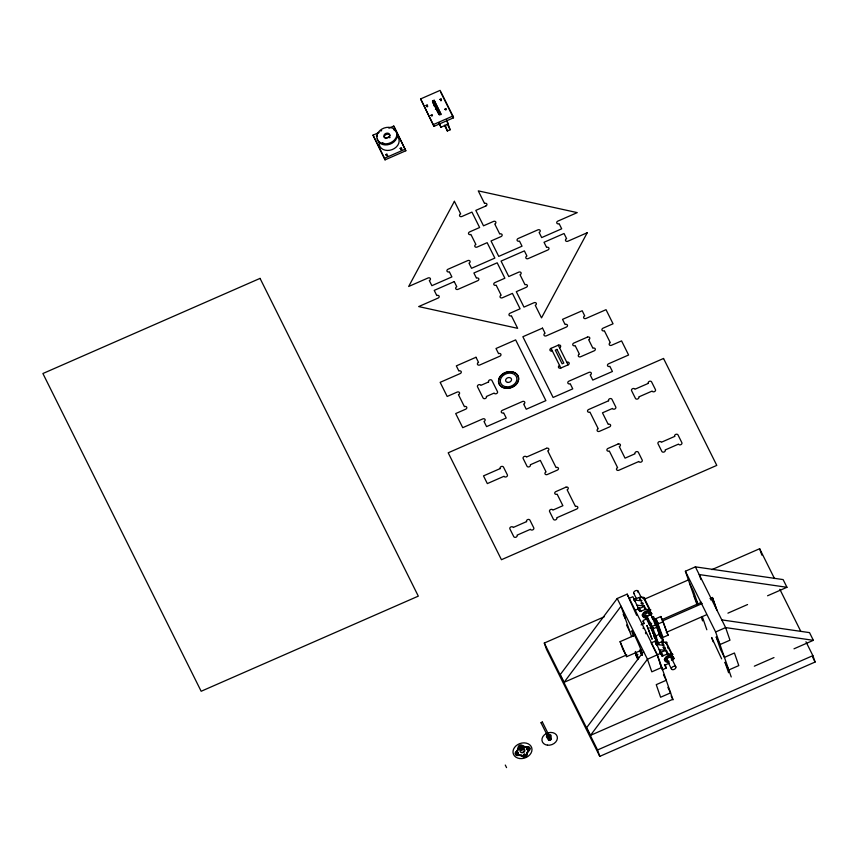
<?xml version="1.0" encoding="UTF-8"?>
<svg xmlns="http://www.w3.org/2000/svg" width="858" height="858" viewBox="0 0 858 858"><rect width="100%" height="100%" fill="white"/><g stroke="black" fill="none" stroke-linecap="round" stroke-linejoin="round"><path stroke-width="1.29" d="M521.46 746.868L520.034 746.374L520.388 747.629M400.815 149.742L401.952 149.292M673.015 699.86L657.432 654.858L627.187 594.133L617.202 598.509L560.231 674.635L564.071 682.325L626.737 654.879M564.071 682.325L621.031 606.209L631.585 636.657M635.285 635.006L620.098 641.655L622.854 649.249L626.662 656.67L641.838 650.021M626.662 656.67L620.098 641.655M643.618 651.533L586.647 727.659L590.476 735.36L672.822 699.291L671.17 695.988M590.476 735.36L647.447 659.234L660.992 653.153L655.029 641.183L651.147 642.878L657.11 654.858L662.279 669.787L666.162 668.082L665.325 664.993L669.337 663.084M672.415 660.478L674.27 658.065L672.651 658.59A4.547 2.81 -26.5 0 1 671.417 659.974M664.146 649.088L665.39 648.841M440.83 100.794L441.42 100.472M426.962 106.832L427.756 106.564M520.356 747.039L519.927 747.779M386.776 155.716L387.762 155.706M646.471 616.891A4.547 2.81 -26.5 0 1 642.706 613.899A4.547 2.81 -26.5 0 1 649.324 610.735L650.836 609.888L645.967 609.33A1.298 0.804 -26.5 0 0 645.237 609.48L639.939 611.529L632.872 596.696L628.989 598.401L636.679 615.358M665.508 643.232L667.02 642.385L662.151 641.838M668.94 661.282A4.547 2.81 -26.5 0 1 664.8 658.504A4.547 2.81 -26.5 0 1 671.482 655.212L672.983 654.364L668.071 653.807A1.298 0.804 -26.5 0 0 667.385 653.957L662.322 656.07L660.37 652.863M420.624 98.917L440.1 90.38L452.874 116.044L453.496 117.814L434.009 126.351L420.624 98.917L434.009 126.351M434.298 106.156L432.507 100.997L434.169 100.268L440.991 113.953L439.328 114.682M388.878 128.207L393.768 126.062L405.823 150.761L385.06 159.856L373.005 135.156L379.107 132.486M435.403 109.352L437.065 108.623L434.169 100.268M433.397 124.571L452.874 116.044M438.62 122.619L440.926 127.252L448.155 124.078M385.06 159.856L384.513 158.258L405.266 149.163M444.455 125.204L447.34 130.984L450.128 129.773L446.686 119.852M552.316 350.922A1.823 1.426 -19.1 0 1 550.021 350.364A1.823 1.426 -19.1 0 1 551.04 348.359L558.268 345.184A1.823 1.426 -19.1 0 1 560.574 345.742A1.823 1.426 -19.1 0 1 559.555 347.758M559.566 365.465A1.823 1.426 -19.1 0 0 558.537 367.471A1.823 1.426 -19.1 0 0 560.842 368.028L568.071 364.864A1.823 1.426 -19.1 0 0 569.101 362.848A1.823 1.426 -19.1 0 0 566.795 362.291M697.243 605.458L685.392 571.235L695.377 566.859L783.118 579.59L786.958 587.29L767.578 595.774M639.971 597.307A1.298 0.804 -26.5 0 0 639.264 597.5L633.998 599.27L634.287 600.16M643.361 598.755C649.27 597.436 633.805 595.109 641.752 600.782A1.298 0.804 -26.5 0 0 641.076 600.847L639.274 597.511M805.973 641.763L812.88 655.641L815.1 662.033L599.774 756.37L546.525 649.452L544.304 643.05L604.257 616.795M644.626 599.109L688.674 579.804M711.925 569.626L759.641 548.723L774.484 578.549M639.682 611.1C634.684 605.298 641.044 610.177 643.532 606.059A1.298 0.804 -26.5 0 1 644.229 605.866M634.952 610.381L638.835 608.676M650.267 626.093L646.696 615.99C648.884 616.87 650.353 612.44 650.772 614.339L656.617 626.158L660.767 638.084M646.964 616.205L650.847 614.5M647.179 618.607L643.243 620.441L644.004 623.605L641.098 624.881M656.477 624.088L654.772 619.165L660.875 616.494L668.114 635.167L662.011 637.837L663.298 640.411L661.625 641.14M653.528 620.752L656.306 619.53L662.698 636.497M654.257 636.99L654.869 638.041L650.225 624.206L651.683 623.573M661.765 619.701L701.565 602.262M710.006 598.562L712.419 597.5L716.988 610.167M658.011 622.951L655.233 624.174L656.37 626.447M662.397 620.977L702.198 603.539M710.639 599.849L713.052 598.787M646.535 615.39L652.08 626.469L655.962 624.763M661.593 636.604L657.325 624.302L663.427 621.621M653.356 627.53C652.005 631.467 649.753 622.672 650.804 625.032M658.15 643.436L653.088 628.817L656.971 627.112M657.325 624.302L658.601 626.866L656.938 627.595L659.92 636.207M654.761 633.279L653.549 633.805L654.107 635.242M654.225 635.499L655.062 637.333L656.027 636.904M666.334 632.357L706.134 614.918M655.062 637.333L655.576 638.223L656.681 637.129M662.129 641.795A1.298 0.804 -26.5 0 0 661.421 641.977L655.93 643.779M727.916 613.159L747.565 604.547M637.934 654.429C633.515 653.506 637.505 657.335 637.977 659.577M660.231 652.402L665.787 650.493A1.298 0.804 -26.5 0 1 666.462 650.385L668.168 653.817M731.22 676.962L715.636 631.971L725.621 627.595L813.363 640.325L809.534 632.625L721.793 619.894M754.321 666.183L773.98 657.571M793.993 648.809L813.363 640.325M599.774 756.37L597.554 749.967L812.88 655.641M377.08 135.21L376.351 136.014L377.048 136.647M644.219 605.909L646.01 609.341M656.735 644.605L663.91 645.259L662.204 641.838M634.577 600.117L641.752 600.782M637.129 605.255L644.315 605.92M661.829 655.576L659.287 649.731L666.462 650.396M786.958 587.29L699.216 574.56L700.954 579.6M542.374 722.05L541.044 722.779L547.029 734.78L547.94 734.813L548.369 734.083L542.395 722.082L541.044 722.779M654.204 622.243L654.793 623.423M548.369 734.083L547.007 734.759M636.872 657.357L637.215 657.947L635.274 652.734M779.836 589.285L800.793 631.359M812.73 657.282L815.1 662.033M695.377 566.859L725.621 627.595L729.986 640.186L720.001 644.562L716.162 636.861L720.602 649.678L724.442 657.378L734.427 653.002L738.792 665.594L728.796 669.969L724.967 662.269L728.603 672.758M685.392 571.235L715.636 631.971M689.757 583.826L693.586 591.527L698.026 604.343L694.197 596.653M440.712 92.16L453.496 117.814M446.761 121.053L447.908 123.37M558.268 345.184L568.071 364.864M447.243 123.981L450.128 129.773M441.033 114.597L434.791 102.048L433.118 102.778L438.803 114.178M436.819 107.915L440.229 114.758M437.065 108.623L435.574 105.631L437.548 111.315M432.507 100.997L439.275 114.79M551.04 348.359L560.842 368.028M666.58 632.089L668.114 635.167M657.217 621.685L657.85 622.972M657.571 623.09L656.938 621.814L657.807 624.334M644.058 597.736L650.021 609.706M654.772 619.165L653.496 616.602L651.833 617.331L652.959 619.605M666.205 642.213L672.168 654.182M649.871 610.488L643.908 598.519A4.547 2.81 -26.5 0 0 642.299 597.962M666.065 642.996L672.029 654.965M649.838 610.746C651.576 616.58 653.592 612.129 650.493 614.114A4.547 2.81 -26.5 0 1 649.978 614.811M671.385 654.021L673.777 658.815M671.406 654.751L672.597 657.153M648.584 609.234L649.324 610.735M667.749 647.726L668.125 648.476M670.731 653.71L671.482 655.212M638.138 591.226L641.044 597.05M648.584 612.204L649.753 614.532M660.199 635.521L663.684 642.524M670.656 656.509L675.879 666.998A2.424 1.501 -26.5 0 1 672.972 669.69A2.424 1.501 -26.5 0 1 672.125 667.224A2.424 1.501 -26.5 0 1 675.879 666.998M643.532 606.059L645.237 609.48M661.421 641.988L663.127 645.409A1.298 0.804 -26.5 0 1 663.835 645.216M665.679 650.536L667.385 653.957M633.697 593.168L636.604 598.991M644.733 615.315L649.377 624.635A2.424 1.501 -26.5 0 0 651.672 625.246M655.759 637.473L659.244 644.465M666.216 658.451L671.439 668.94M654.182 636.539L657.593 643.382M639.328 607.904L641.033 611.325M661.475 652.38L663.18 655.802M642.159 614.907L642.535 615.658M664.307 659.384L664.682 660.134M634.845 601.404L633.708 599.12L634.212 599.989M642.867 621.321L644.004 623.605M664.457 664.66L666.162 668.082M405.823 150.761L393.768 126.062M660.145 664.156L661.797 667.449L651.812 671.825L647.447 659.234L617.202 598.509M663.491 674.774L666.237 680.276L656.252 684.652L660.606 697.243L670.591 692.867L667.856 687.365M623.208 614.392L625.396 618.8M639.768 650.857L641.988 655.308M626.544 625.021L629.836 631.617M635.338 651.447L638.652 658.118M373.005 135.156L384.513 158.258M544.304 643.05L597.554 749.967M505.287 765.057L506.563 767.62M652.08 626.469L653.088 628.817M650.718 624.71L655.469 637.655M656.509 644.808L656.102 643.661L656.359 644.465M654.986 635.156L655.287 635.992L655.019 635.456M638.545 608.719L638.148 607.711L638.706 608.783M656.327 624.152L655.823 623.155L656.188 624.238M655.812 624.302L654.783 622.286L655.448 624.227M664.703 664.811L665.143 665.647L664.596 664.553M659.287 649.731L662.076 656.284M651.908 627.541L650.074 623.648L650.225 624.206M649.903 627.627L650.128 628.281M651.587 628.399L649.731 624.485M759.641 548.723L761.85 555.115M712.419 597.5L716.355 608.88M721.642 658.847L711.647 637.473L713.116 641.741M702.391 616.934L706.831 629.761M701.383 617.395L702.595 620.892M662.848 620.784L666.784 632.153M660.875 616.494L661.722 618.95M656.306 619.53L657.582 623.23M658.601 626.866L663.298 640.411M646.696 615.99L646.503 615.39M650.857 627.777L651.437 629.461M651.63 630.029L652.026 631.145M652.606 632.839L652.799 633.397M655.029 641.183L655.866 643.597M627.187 594.133L628.056 596.653M445.366 125.3L447.34 130.984M439.403 122.866L440.926 127.252M550.289 738.245L549.302 735.403L547.726 736.1L548.702 738.942M547.704 736.829L548.691 739.682M528.571 750.149L528.818 750.857A1.823 1.426 -19.1 0 0 527.917 751.908A5.459 4.29 -19.1 0 1 527.187 753.324A1.823 1.426 -19.1 0 0 526.951 754.525A2.424 1.909 -19.1 0 1 522.543 756.456A1.823 1.426 -19.1 0 0 521.407 755.855A5.459 4.29 -19.1 0 1 519.776 755.469A1.823 1.426 -19.1 0 0 518.339 755.448A2.424 1.909 -19.1 0 1 516.645 752.048L516.398 751.34A1.823 1.426 -19.1 0 0 517.31 750.3A5.459 4.29 -19.1 0 1 518.028 748.873A1.823 1.426 -19.1 0 0 518.275 747.672A2.424 1.909 -19.1 0 1 522.683 745.741A1.823 1.426 -19.1 0 0 523.82 746.342A5.459 4.29 -19.1 0 1 525.45 746.728A1.823 1.426 -19.1 0 0 526.876 746.75A2.424 1.909 -19.1 0 1 528.571 750.149A1.823 1.426 -19.1 0 0 527.67 751.19A5.459 4.29 -19.1 0 1 526.941 752.616A1.823 1.426 -19.1 0 0 526.705 753.817L526.951 754.525M526.876 746.75L527.123 747.457A2.424 1.909 -19.1 0 1 528.818 750.857M527.67 751.19L527.917 751.908M525.45 746.728L525.697 747.436A1.823 1.426 -19.1 0 0 527.123 747.457M526.941 752.616L527.187 753.324M523.82 746.342L524.066 747.05A5.459 4.29 -19.1 0 1 525.697 747.436M522.683 745.741L522.93 746.449A1.823 1.426 -19.1 0 0 524.066 747.05M516.398 751.34A2.424 1.909 -19.1 0 0 518.093 754.74A1.823 1.426 -19.1 0 1 519.53 754.761A5.459 4.29 -19.1 0 0 521.16 755.147A1.823 1.426 -19.1 0 1 522.297 755.748L522.543 756.456M521.16 755.147L521.407 755.855M518.275 747.672L518.522 748.38A1.823 1.426 -19.1 0 1 518.275 749.592A5.459 4.29 -19.1 0 0 517.556 751.007A1.823 1.426 -19.1 0 1 516.645 752.048M518.028 748.873L518.275 749.592M519.53 754.761L519.776 755.469M517.31 750.3L517.556 751.007M518.093 754.74L518.339 755.448M646.449 617.835A4.547 2.81 -26.5 0 1 643.039 614.961A4.547 2.81 -26.5 0 1 648.895 611.464A4.547 2.81 -26.5 0 1 650.718 615.283M645.709 616.334A2.424 1.501 -26.5 0 1 645.119 614.478A2.424 1.501 -26.5 0 1 647.854 612.966A2.424 1.501 -26.5 0 1 649.367 614.307M665.433 642.492A4.547 2.81 -26.5 0 1 666.205 642.996M668.929 662.054A4.547 2.81 -26.5 0 1 665.111 659.255A4.547 2.81 -26.5 0 1 671.364 655.802A4.547 2.81 -26.5 0 1 672.232 660.22M667.964 660.681A2.424 1.501 -26.5 0 1 667.192 658.783A2.424 1.501 -26.5 0 1 670.13 657.271A2.424 1.501 -26.5 0 1 671.31 658.955M649.377 624.635A2.424 1.501 -26.5 0 1 650.707 622.447M634.502 593.843A2.424 1.501 -26.5 0 1 634.041 591.816A2.424 1.501 -26.5 0 1 637.076 590.497A2.424 1.501 -26.5 0 1 637.955 592.331M656.756 638.191A2.424 1.501 -26.5 0 1 655.984 636.293A2.424 1.501 -26.5 0 1 658.933 634.781A2.424 1.501 -26.5 0 1 660.113 636.464M523.798 750.889A1.212 0.955 -19.1 0 1 521.803 752.166M523.852 748.98A2.424 1.909 -19.1 0 1 524.474 751.565A2.424 1.909 -19.1 0 1 521.246 752.552A2.424 1.909 -19.1 0 1 520.42 750.031M521.02 749.399A2.424 1.909 -19.1 0 1 522.844 748.777M526.705 753.817A2.424 1.909 -19.1 0 1 522.297 755.748M518.522 748.38A2.424 1.909 -19.1 0 1 522.93 746.449M549.495 738.288A1.212 0.955 -19.1 0 1 550.975 739.146A1.212 0.955 -19.1 0 1 549.281 740.132A1.212 0.955 -19.1 0 1 548.97 738.588M549.603 737.472A1.716 1.351 -19.1 0 1 551.276 739.038A1.716 1.351 -19.1 0 1 548.68 740.068A1.716 1.351 -19.1 0 1 548.723 737.816M642.996 627.981A13.353 0.837 66.3 0 1 643.339 628.603M645.42 632.732A13.353 0.837 66.3 0 1 645.924 633.783M642.299 655.094A13.353 0.837 66.3 0 1 639.521 650.032M633.483 636.196A13.353 0.837 66.3 0 1 634.545 635.263A13.353 0.837 66.3 0 1 642.503 654.289M393.565 129.515A10.232 8.022 -19.1 0 1 392.095 143.211A10.232 8.022 -19.1 0 1 377.295 138.942M380.877 131.102A10.232 8.022 -19.1 0 1 381.638 130.534M396.879 136.004A10.232 8.022 -19.1 0 1 392.192 149.592A10.232 8.022 -19.1 0 1 379.15 142.836M383.858 143.286A8.473 6.65 -19.1 0 1 382.378 142.771M385.36 138.503A8.473 6.65 -19.1 0 1 389.779 136.958M389.95 137.312A3.035 2.381 -19.1 0 1 389.639 137.784M384.373 137.677A3.035 2.381 -19.1 0 1 386.293 134.47A3.035 2.381 -19.1 0 1 390.004 135.446M385.725 154.762C387.237 157.228 388.106 152.241 385.735 154.687M400.15 148.434C401.673 150.901 402.52 145.924 400.16 148.359M426.061 105.545C427.552 108.022 428.464 103.035 426.083 105.47M430.963 115.38C432.657 117.825 433.226 112.741 430.963 115.38M439.993 99.442C441.656 101.909 442.181 96.857 439.993 99.442M444.894 109.277C446.439 111.755 447.211 106.757 444.905 109.202M516.613 752.959C518.296 755.405 518.886 750.31 516.613 752.959M516.859 753.667C518.479 756.145 519.133 751.072 516.859 753.667M523.519 754.622C525.235 757.056 525.729 752.016 523.519 754.622M523.766 755.33C525.289 757.807 526.136 752.809 523.777 755.255M526.597 748.584C528.313 751.018 528.796 745.999 526.597 748.584M526.844 749.302C528.324 751.78 529.268 746.76 526.855 749.227M646.932 625.525L652.08 639.274L647.018 625.568M454.408 201.319L408.676 286.475L428.045 277.981A1.823 1.426 -19.1 0 1 430.351 278.539A1.823 1.426 -19.1 0 1 429.322 280.555L431.874 285.682L451.887 276.919L449.335 271.782A1.823 1.426 -19.1 0 1 447.029 271.235A1.823 1.426 -19.1 0 1 448.058 269.219L467.717 260.607A1.823 1.426 -19.1 0 1 470.012 261.164A1.823 1.426 -19.1 0 1 468.994 263.17L471.546 268.307L494.851 258.097L487.162 242.675L477.177 247.05A1.823 1.426 -19.1 0 1 474.871 246.493A1.823 1.426 -19.1 0 1 475.9 244.476L470.913 234.459A1.823 1.426 -19.1 0 1 468.607 233.902A1.823 1.426 -19.1 0 1 469.637 231.896L479.622 227.52L471.932 212.098L461.947 216.463A1.823 1.426 -19.1 0 1 459.641 215.916A1.823 1.426 -19.1 0 1 460.671 213.899L454.408 201.319M587.247 232.722L541.516 317.878L535.253 305.298A1.823 1.426 -19.1 0 0 536.271 303.282A1.823 1.426 -19.1 0 0 533.976 302.735L523.981 307.11L516.302 291.677L526.286 287.301A1.823 1.426 -19.1 0 0 527.316 285.296A1.823 1.426 -19.1 0 0 525.01 284.738L520.023 274.721A1.823 1.426 -19.1 0 0 521.042 272.705A1.823 1.426 -19.1 0 0 518.747 272.158L508.762 276.533L501.072 261.1L524.377 250.89L526.93 256.027A1.823 1.426 -19.1 0 0 525.9 258.033A1.823 1.426 -19.1 0 0 528.206 258.59L547.865 249.978A1.823 1.426 -19.1 0 0 548.884 247.973A1.823 1.426 -19.1 0 0 546.589 247.415L544.026 242.278L564.038 233.515L566.602 238.653A1.823 1.426 -19.1 0 0 565.572 240.658A1.823 1.426 -19.1 0 0 567.878 241.216L587.247 232.722M260.049 278.389L42.9 373.52L201.158 691.269L418.307 596.138L260.049 278.389M485.8 206.017L475.815 210.392L483.504 225.815L493.489 221.439A1.823 1.426 -19.1 0 1 495.795 221.997A1.823 1.426 -19.1 0 1 494.766 224.013L499.753 234.03A1.823 1.426 -19.1 0 1 502.059 234.588A1.823 1.426 -19.1 0 1 501.029 236.594L491.044 240.969L498.734 256.392L522.029 246.192L519.476 241.055A1.823 1.426 -19.1 0 1 517.17 240.508A1.823 1.426 -19.1 0 1 518.2 238.492L537.848 229.88A1.823 1.426 -19.1 0 1 540.154 230.437A1.823 1.426 -19.1 0 1 539.124 232.443L541.688 237.58L561.7 228.807L559.137 223.681A1.823 1.426 -19.1 0 1 556.842 223.123A1.823 1.426 -19.1 0 1 557.861 221.117L577.241 212.623L478.26 190.862L484.523 203.453A1.823 1.426 -19.1 0 1 486.829 204A1.823 1.426 -19.1 0 1 485.8 206.017M454.236 281.617L434.223 290.39L436.776 295.517A1.823 1.426 -19.1 0 1 439.082 296.074A1.823 1.426 -19.1 0 1 438.052 298.091L418.683 306.574L517.664 328.335L511.389 315.744A1.823 1.426 -19.1 0 1 509.094 315.197A1.823 1.426 -19.1 0 1 510.113 313.181L520.098 308.805L512.419 293.382L502.434 297.758A1.823 1.426 -19.1 0 1 500.128 297.2A1.823 1.426 -19.1 0 1 501.158 295.195L496.16 285.167A1.823 1.426 -19.1 0 1 493.865 284.62A1.823 1.426 -19.1 0 1 494.884 282.604L504.869 278.228L497.19 262.805L473.884 273.005L476.447 278.142A1.823 1.426 -19.1 0 1 478.753 278.7A1.823 1.426 -19.1 0 1 477.724 280.705L458.065 289.318A1.823 1.426 -19.1 0 1 455.77 288.76A1.823 1.426 -19.1 0 1 456.788 286.754L454.236 281.617M475.986 357.271L456.327 365.883L458.88 371.021A1.823 1.426 -19.1 0 1 461.186 371.568A1.823 1.426 -19.1 0 1 460.156 373.584L440.154 382.346L447.179 396.46L457.164 392.085A1.823 1.426 -19.1 0 1 459.47 392.642A1.823 1.426 -19.1 0 1 458.44 394.659L464.403 406.628A1.823 1.426 -19.1 0 1 466.709 407.185A1.823 1.426 -19.1 0 1 465.68 409.191L455.695 413.567L462.73 427.681L482.743 418.919A1.823 1.426 -19.1 0 1 485.038 419.465A1.823 1.426 -19.1 0 1 484.019 421.482L486.572 426.608L506.231 418.007L503.667 412.87A1.823 1.426 -19.1 0 1 501.372 412.312A1.823 1.426 -19.1 0 1 502.391 410.306L522.404 401.533A1.823 1.426 -19.1 0 1 524.71 402.091A1.823 1.426 -19.1 0 1 523.68 404.107L526.244 409.234L545.892 400.622L515.647 339.897L495.999 348.509L498.552 353.635A1.823 1.426 -19.1 0 1 500.858 354.193A1.823 1.426 -19.1 0 1 499.828 356.209L479.815 364.972A1.823 1.426 -19.1 0 1 477.509 364.414A1.823 1.426 -19.1 0 1 478.539 362.408L475.986 357.271M542.513 328.131L522.865 336.733L553.11 397.469L572.758 388.856L570.205 383.719A1.823 1.426 -19.1 0 1 567.899 383.172A1.823 1.426 -19.1 0 1 568.929 381.156L588.942 372.393A1.823 1.426 -19.1 0 1 591.237 372.94A1.823 1.426 -19.1 0 1 590.218 374.957L592.771 380.083L612.43 371.482L609.866 366.345A1.823 1.426 -19.1 0 1 607.571 365.787A1.823 1.426 -19.1 0 1 608.59 363.781L628.603 355.008L621.578 340.894L611.593 345.27A1.823 1.426 -19.1 0 1 609.287 344.723A1.823 1.426 -19.1 0 1 610.317 342.707L604.354 330.738A1.823 1.426 -19.1 0 1 602.048 330.18A1.823 1.426 -19.1 0 1 603.067 328.164L613.052 323.788L606.027 309.684L586.014 318.447A1.823 1.426 -19.1 0 1 583.708 317.889A1.823 1.426 -19.1 0 1 584.738 315.883L582.185 310.746L562.526 319.358L565.079 324.496A1.823 1.426 -19.1 0 1 567.385 325.043A1.823 1.426 -19.1 0 1 566.366 327.059L546.353 335.821A1.823 1.426 -19.1 0 1 544.047 335.274A1.823 1.426 -19.1 0 1 545.066 333.258L542.513 328.131M556.981 349.399L555.319 350.128L562.129 363.813L563.792 363.084L556.981 349.399M587.376 337.13L573.873 343.039A1.823 1.426 -19.1 0 0 572.844 345.055A1.823 1.426 -19.1 0 0 575.15 345.613L579.407 354.161A1.823 1.426 -19.1 0 0 578.378 356.177A1.823 1.426 -19.1 0 0 580.684 356.735L594.186 350.815A1.823 1.426 -19.1 0 0 595.216 348.798A1.823 1.426 -19.1 0 0 592.91 348.251L588.652 339.693A1.823 1.426 -19.1 0 0 589.682 337.677A1.823 1.426 -19.1 0 0 587.376 337.13M488.61 381.96L480.845 385.36A1.823 1.426 -19.1 0 0 478.539 384.802A1.823 1.426 -19.1 0 0 477.52 386.819L483.054 397.94A1.823 1.426 -19.1 0 0 485.36 398.487A1.823 1.426 -19.1 0 0 486.379 396.482L494.154 393.071A1.823 1.426 -19.1 0 0 496.45 393.629A1.823 1.426 -19.1 0 0 497.479 391.623L491.945 380.502A1.823 1.426 -19.1 0 0 489.639 379.944A1.823 1.426 -19.1 0 0 488.61 381.96M663.534 358.472L448.198 452.799L501.447 559.716L716.784 465.39L663.534 358.472M608.612 400.761L588.642 409.513A1.823 1.426 -19.1 0 0 587.623 411.518A1.823 1.426 -19.1 0 0 589.918 412.076L598.23 428.753A1.823 1.426 -19.1 0 0 597.2 430.77A1.823 1.426 -19.1 0 0 599.506 431.317L609.491 426.941A1.823 1.426 -19.1 0 0 610.521 424.935A1.823 1.426 -19.1 0 0 608.215 424.378L602.466 412.827L612.451 408.462A1.823 1.426 -19.1 0 0 614.757 409.009A1.823 1.426 -19.1 0 0 615.776 407.003L611.947 399.302A1.823 1.426 -19.1 0 0 609.641 398.745A1.823 1.426 -19.1 0 0 608.612 400.761M648.283 383.387L634.931 389.232A1.823 1.426 -19.1 0 0 632.625 388.674A1.823 1.426 -19.1 0 0 631.595 390.69L635.435 398.391A1.823 1.426 -19.1 0 0 637.741 398.938A1.823 1.426 -19.1 0 0 638.76 396.932L652.112 391.076A1.823 1.426 -19.1 0 0 654.418 391.634A1.823 1.426 -19.1 0 0 655.448 389.618L651.608 381.928A1.823 1.426 -19.1 0 0 649.313 381.37A1.823 1.426 -19.1 0 0 648.283 383.387M500.182 468.586L483.494 475.89L487.333 483.59L504.021 476.276A1.823 1.426 -19.1 0 0 506.317 476.834A1.823 1.426 -19.1 0 0 507.346 474.817L503.507 467.127A1.823 1.426 -19.1 0 0 501.211 466.57A1.823 1.426 -19.1 0 0 500.182 468.586M546.471 448.305L526.49 457.057A1.823 1.426 -19.1 0 0 524.195 456.499A1.823 1.426 -19.1 0 0 523.166 458.515L527.005 466.216A1.823 1.426 -19.1 0 0 529.3 466.763A1.823 1.426 -19.1 0 0 530.33 464.757L540.315 460.381L546.063 471.921A1.823 1.426 -19.1 0 0 545.044 473.938A1.823 1.426 -19.1 0 0 547.34 474.495L557.325 470.12A1.823 1.426 -19.1 0 0 558.354 468.103A1.823 1.426 -19.1 0 0 556.048 467.546L547.747 450.868A1.823 1.426 -19.1 0 0 548.766 448.863A1.823 1.426 -19.1 0 0 546.471 448.305M618.017 444.047L608.032 448.423A1.823 1.426 -19.1 0 0 607.003 450.439A1.823 1.426 -19.1 0 0 609.309 450.997L617.61 467.674A1.823 1.426 -19.1 0 0 616.591 469.68A1.823 1.426 -19.1 0 0 618.886 470.238L638.867 461.486A1.823 1.426 -19.1 0 0 641.162 462.044A1.823 1.426 -19.1 0 0 642.192 460.027L638.352 452.327A1.823 1.426 -19.1 0 0 636.057 451.78A1.823 1.426 -19.1 0 0 635.027 453.785L625.042 458.161L619.294 446.621A1.823 1.426 -19.1 0 0 620.313 444.605A1.823 1.426 -19.1 0 0 618.017 444.047M674.699 436.411L661.336 442.267A1.823 1.426 -19.1 0 0 659.041 441.709A1.823 1.426 -19.1 0 0 658.011 443.725L661.85 451.415A1.823 1.426 -19.1 0 0 664.146 451.973A1.823 1.426 -19.1 0 0 665.175 449.957L678.528 444.112A1.823 1.426 -19.1 0 0 680.834 444.669A1.823 1.426 -19.1 0 0 681.853 442.653L678.024 434.952A1.823 1.426 -19.1 0 0 675.718 434.405A1.823 1.426 -19.1 0 0 674.699 436.411M565.851 487.226L555.866 491.602A1.823 1.426 -19.1 0 0 554.836 493.607A1.823 1.426 -19.1 0 0 557.142 494.165L562.891 505.705L552.906 510.081A1.823 1.426 -19.1 0 0 550.6 509.534A1.823 1.426 -19.1 0 0 549.581 511.54L553.41 519.24A1.823 1.426 -19.1 0 0 555.716 519.798A1.823 1.426 -19.1 0 0 556.735 517.782L576.715 509.03A1.823 1.426 -19.1 0 0 577.734 507.024A1.823 1.426 -19.1 0 0 575.439 506.467L567.127 489.789A1.823 1.426 -19.1 0 0 568.157 487.773A1.823 1.426 -19.1 0 0 565.851 487.226M526.597 521.61L513.234 527.466A1.823 1.426 -19.1 0 0 510.939 526.909A1.823 1.426 -19.1 0 0 509.909 528.925L513.749 536.615A1.823 1.426 -19.1 0 0 516.044 537.172A1.823 1.426 -19.1 0 0 517.074 535.156L530.426 529.311A1.823 1.426 -19.1 0 0 532.732 529.869A1.823 1.426 -19.1 0 0 533.762 527.852L529.922 520.152A1.823 1.426 -19.1 0 0 527.616 519.605A1.823 1.426 -19.1 0 0 526.597 521.61M660.456 652.616L661.057 653.85L660.445 652.595M641.366 603.582A1.19 0.665 31.9 0 0 643.2 604.096A1.19 0.665 31.9 0 0 642.041 602.648A1.19 0.665 31.9 0 0 641.366 603.582M663.341 647.704A1.19 0.665 31.9 0 0 665.175 648.219A1.19 0.665 31.9 0 0 664.017 646.782A1.19 0.665 31.9 0 0 663.341 647.704M520.988 750.214A2.424 1.909 -19.1 0 0 523.927 747.479A2.424 1.909 -19.1 0 0 519.959 747.071A2.424 1.909 -19.1 0 0 520.988 750.214M521.31 749.238A1.212 0.955 -19.1 0 0 522.779 747.865A1.212 0.955 -19.1 0 0 520.795 747.661A1.212 0.955 -19.1 0 0 521.31 749.238M519.776 758.536A9.706 7.625 -19.1 0 0 531.735 747.79A9.706 7.625 -19.1 0 0 515.948 745.902A9.706 7.625 -19.1 0 0 519.776 758.536M547.468 745.173A7.894 6.188 -19.1 0 0 557.185 736.432A7.894 6.188 -19.1 0 0 544.358 734.898A7.894 6.188 -19.1 0 0 547.468 745.173M548.176 738.298A2.424 1.909 -19.1 0 0 551.115 735.574A2.424 1.909 -19.1 0 0 547.147 735.167A2.424 1.909 -19.1 0 0 548.176 738.298M548.498 737.322A1.212 0.955 -19.1 0 0 549.967 735.96A1.212 0.955 -19.1 0 0 547.983 735.756A1.212 0.955 -19.1 0 0 548.498 737.322M507.7 382.411A3.035 2.381 -19.1 0 0 511.475 379.086A3.035 2.381 -19.1 0 0 506.563 378.453A3.035 2.381 -19.1 0 0 507.7 382.411M505.341 388.138A10.232 8.022 -19.1 0 0 518.404 377.177A10.232 8.022 -19.1 0 0 501.994 374.624A10.232 8.022 -19.1 0 0 505.341 388.138M506.123 386.797A8.494 6.671 -19.1 0 0 516.688 377.466A8.494 6.671 -19.1 0 0 502.927 375.686A8.494 6.671 -19.1 0 0 506.123 386.797M505.212 388.191A10.317 8.097 -19.1 0 0 518.511 377.241A10.317 8.097 -19.1 0 0 502.016 374.506A10.317 8.097 -19.1 0 0 505.212 388.191M383.923 143.779A10.232 8.022 -19.1 0 0 396.621 132.54A10.232 8.022 -19.1 0 0 380.04 130.427A10.232 8.022 -19.1 0 0 383.923 143.779M385.875 137.999A3.035 2.381 -19.1 0 0 389.779 134.781A3.035 2.381 -19.1 0 0 384.931 133.977A3.035 2.381 -19.1 0 0 385.875 137.999"/></g></svg>
